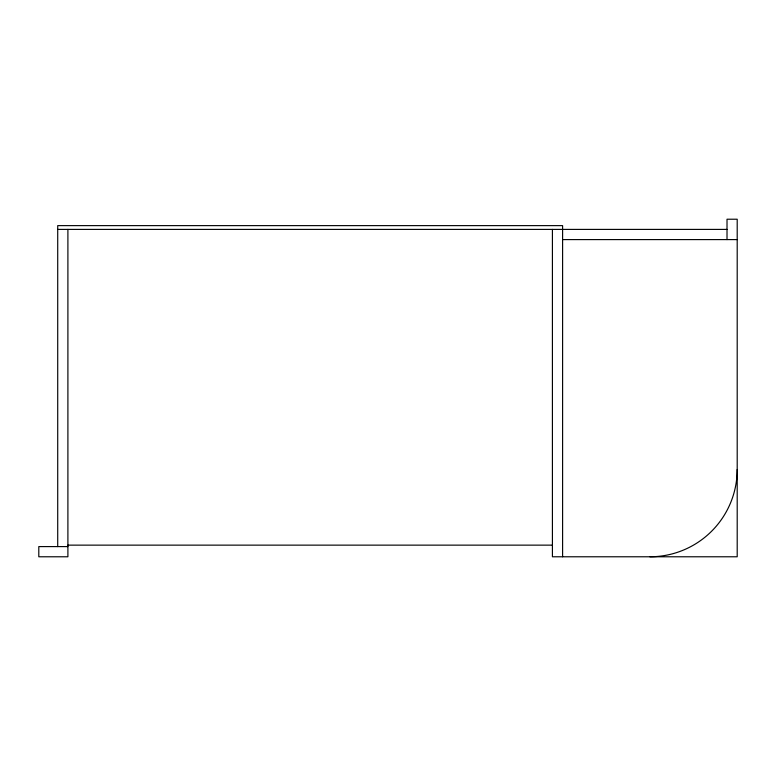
<?xml version="1.0" encoding="UTF-8"?>
<svg xmlns="http://www.w3.org/2000/svg" width="776" height="776" viewBox="0 0 776 776"><rect width="100%" height="100%" fill="white"/><g stroke="black" fill="none" stroke-linecap="round" stroke-linejoin="round"><path stroke-width="1.16" d="M57.715 229.405L727.015 229.405M562.6 239.59L737.2 239.59M67.9 545.14L552.415 545.14M67.9 546.595L38.8 546.595L38.8 556.78L67.9 556.78L67.9 229.405M727.015 239.59L727.015 219.22L737.2 219.22L737.2 556.78L552.415 556.78L552.415 229.405M562.6 556.78L562.6 225.622L57.715 225.622L57.715 546.595M737.2 469.48A87.3 87.3 0 0 1 649.9 556.78"/></g></svg>
